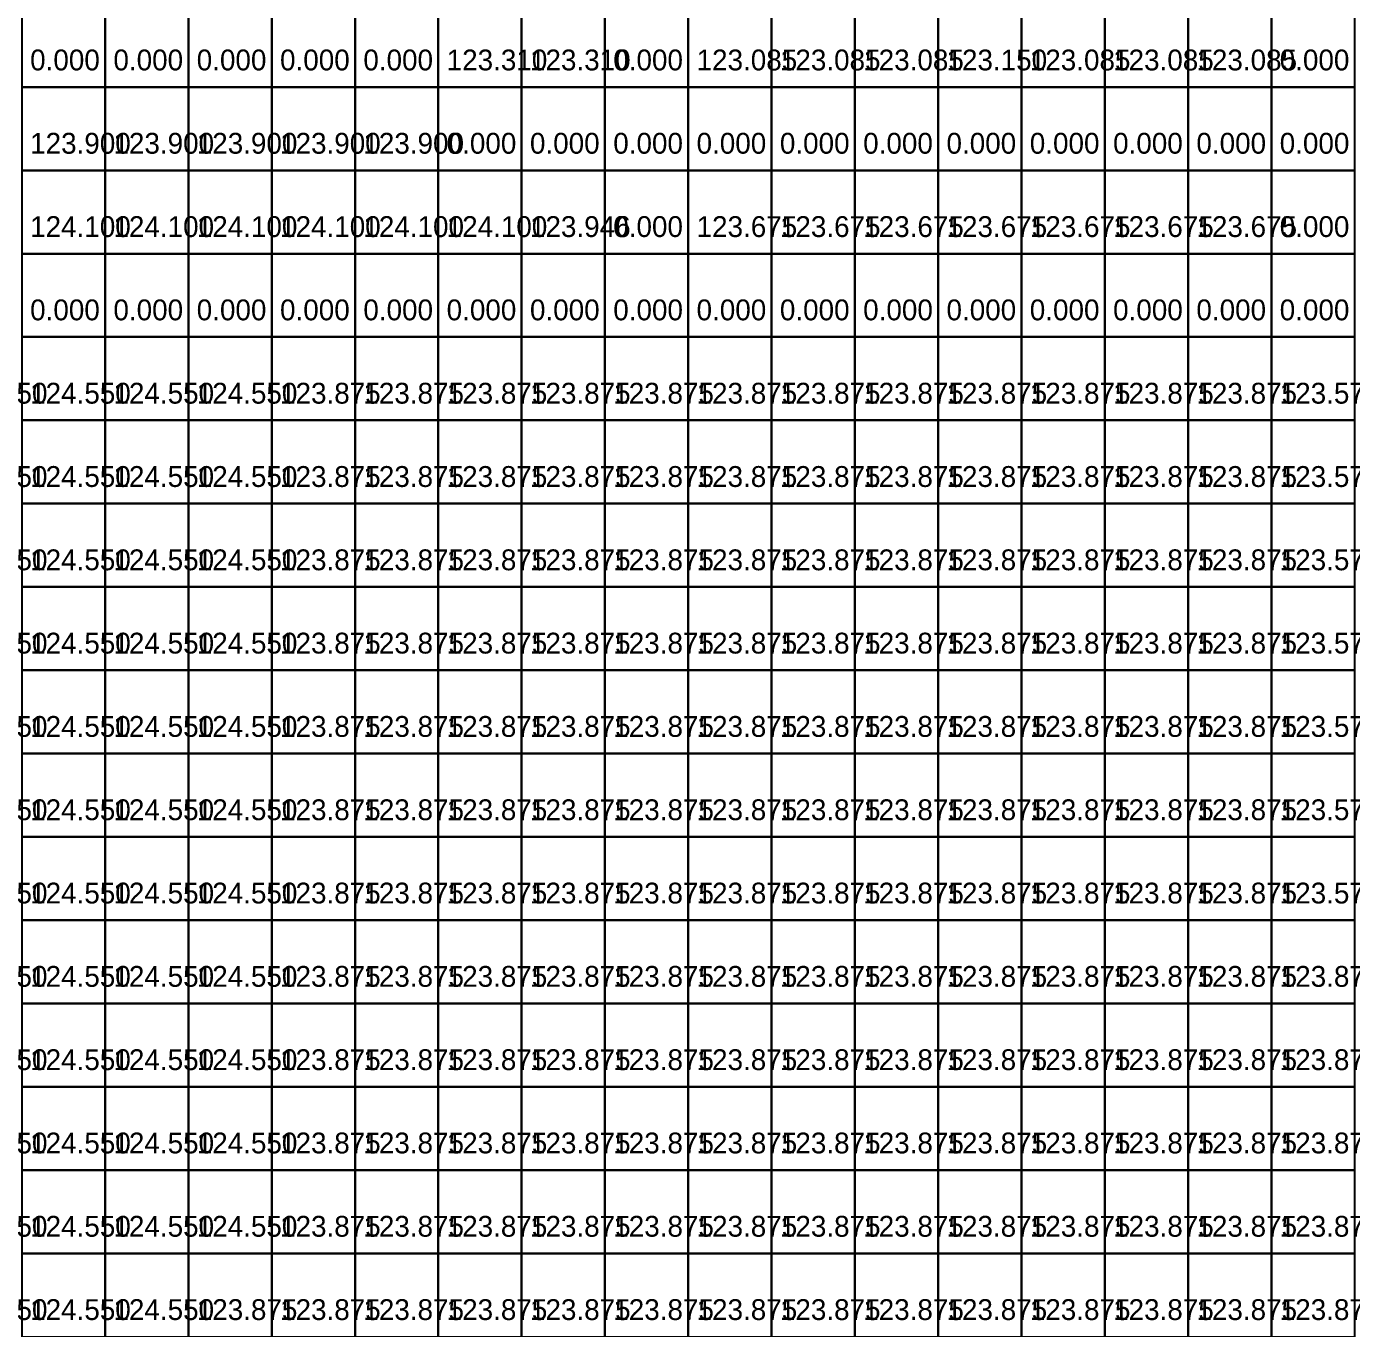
# Model space of a CAD drawing. Header units: metres. Extents: x 287857 to 287978, y 62957 to 63018.
# Drawn here: x 287953.98 to 287969.89, y 62971.93 to 62987.56 of the extents above; entities that cross this region are included whole.
import ezdxf

# ---------------------------------------------------------------- set-up
doc = ezdxf.new("R2010")
doc.units = ezdxf.units.M
for name, color, linetype, true_color in [('ARCH-BARRIER', 7, 'Continuous', 0xf87171), ('ARCH-INTERP', 7, 'Continuous', 0x64748b), ('ARCH-LEVEL-TXT', 7, 'Continuous', 0xa78bfa), ('ARCH-REAL', 7, 'Continuous', 0xa78bfa)]:
    doc.layers.add(name, color=color, linetype=linetype, true_color=true_color)

msp = doc.modelspace()

# ---------------------------------------------------------------- linework, layer by layer
at = {"layer": 'ARCH-BARRIER'}
for points in [[(287953.925, 62986.831, 0), (287954.925, 62986.831, 0), (287954.925, 62987.831, 0), (287953.925, 62987.831, 0), (287953.925, 62986.831, 0)], [(287954.925, 62986.831, 0), (287955.925, 62986.831, 0), (287955.925, 62987.831, 0), (287954.925, 62987.831, 0), (287954.925, 62986.831, 0)], [(287955.925, 62986.831, 0), (287956.925, 62986.831, 0), (287956.925, 62987.831, 0), (287955.925, 62987.831, 0), (287955.925, 62986.831, 0)], [(287956.925, 62986.831, 0), (287957.925, 62986.831, 0), (287957.925, 62987.831, 0), (287956.925, 62987.831, 0), (287956.925, 62986.831, 0)], [(287957.925, 62986.831, 0), (287958.925, 62986.831, 0), (287958.925, 62987.831, 0), (287957.925, 62987.831, 0), (287957.925, 62986.831, 0)], [(287960.925, 62986.831, 0), (287961.925, 62986.831, 0), (287961.925, 62987.831, 0), (287960.925, 62987.831, 0), (287960.925, 62986.831, 0)], [(287968.925, 62986.831, 0), (287969.925, 62986.831, 0), (287969.925, 62987.831, 0), (287968.925, 62987.831, 0), (287968.925, 62986.831, 0)], [(287958.925, 62985.831, 0), (287959.925, 62985.831, 0), (287959.925, 62986.831, 0), (287958.925, 62986.831, 0), (287958.925, 62985.831, 0)], [(287959.925, 62985.831, 0), (287960.925, 62985.831, 0), (287960.925, 62986.831, 0), (287959.925, 62986.831, 0), (287959.925, 62985.831, 0)], [(287960.925, 62985.831, 0), (287961.925, 62985.831, 0), (287961.925, 62986.831, 0), (287960.925, 62986.831, 0), (287960.925, 62985.831, 0)], [(287961.925, 62985.831, 0), (287962.925, 62985.831, 0), (287962.925, 62986.831, 0), (287961.925, 62986.831, 0), (287961.925, 62985.831, 0)], [(287962.925, 62985.831, 0), (287963.925, 62985.831, 0), (287963.925, 62986.831, 0), (287962.925, 62986.831, 0), (287962.925, 62985.831, 0)], [(287963.925, 62985.831, 0), (287964.925, 62985.831, 0), (287964.925, 62986.831, 0), (287963.925, 62986.831, 0), (287963.925, 62985.831, 0)], [(287964.925, 62985.831, 0), (287965.925, 62985.831, 0), (287965.925, 62986.831, 0), (287964.925, 62986.831, 0), (287964.925, 62985.831, 0)], [(287965.925, 62985.831, 0), (287966.925, 62985.831, 0), (287966.925, 62986.831, 0), (287965.925, 62986.831, 0), (287965.925, 62985.831, 0)], [(287966.925, 62985.831, 0), (287967.925, 62985.831, 0), (287967.925, 62986.831, 0), (287966.925, 62986.831, 0), (287966.925, 62985.831, 0)], [(287967.925, 62985.831, 0), (287968.925, 62985.831, 0), (287968.925, 62986.831, 0), (287967.925, 62986.831, 0), (287967.925, 62985.831, 0)], [(287968.925, 62985.831, 0), (287969.925, 62985.831, 0), (287969.925, 62986.831, 0), (287968.925, 62986.831, 0), (287968.925, 62985.831, 0)], [(287960.925, 62984.831, 0), (287961.925, 62984.831, 0), (287961.925, 62985.831, 0), (287960.925, 62985.831, 0), (287960.925, 62984.831, 0)], [(287968.925, 62984.831, 0), (287969.925, 62984.831, 0), (287969.925, 62985.831, 0), (287968.925, 62985.831, 0), (287968.925, 62984.831, 0)], [(287953.925, 62983.831, 0), (287954.925, 62983.831, 0), (287954.925, 62984.831, 0), (287953.925, 62984.831, 0), (287953.925, 62983.831, 0)], [(287954.925, 62983.831, 0), (287955.925, 62983.831, 0), (287955.925, 62984.831, 0), (287954.925, 62984.831, 0), (287954.925, 62983.831, 0)], [(287955.925, 62983.831, 0), (287956.925, 62983.831, 0), (287956.925, 62984.831, 0), (287955.925, 62984.831, 0), (287955.925, 62983.831, 0)], [(287956.925, 62983.831, 0), (287957.925, 62983.831, 0), (287957.925, 62984.831, 0), (287956.925, 62984.831, 0), (287956.925, 62983.831, 0)], [(287957.925, 62983.831, 0), (287958.925, 62983.831, 0), (287958.925, 62984.831, 0), (287957.925, 62984.831, 0), (287957.925, 62983.831, 0)], [(287958.925, 62983.831, 0), (287959.925, 62983.831, 0), (287959.925, 62984.831, 0), (287958.925, 62984.831, 0), (287958.925, 62983.831, 0)], [(287959.925, 62983.831, 0), (287960.925, 62983.831, 0), (287960.925, 62984.831, 0), (287959.925, 62984.831, 0), (287959.925, 62983.831, 0)], [(287960.925, 62983.831, 0), (287961.925, 62983.831, 0), (287961.925, 62984.831, 0), (287960.925, 62984.831, 0), (287960.925, 62983.831, 0)], [(287961.925, 62983.831, 0), (287962.925, 62983.831, 0), (287962.925, 62984.831, 0), (287961.925, 62984.831, 0), (287961.925, 62983.831, 0)], [(287962.925, 62983.831, 0), (287963.925, 62983.831, 0), (287963.925, 62984.831, 0), (287962.925, 62984.831, 0), (287962.925, 62983.831, 0)], [(287963.925, 62983.831, 0), (287964.925, 62983.831, 0), (287964.925, 62984.831, 0), (287963.925, 62984.831, 0), (287963.925, 62983.831, 0)], [(287964.925, 62983.831, 0), (287965.925, 62983.831, 0), (287965.925, 62984.831, 0), (287964.925, 62984.831, 0), (287964.925, 62983.831, 0)], [(287965.925, 62983.831, 0), (287966.925, 62983.831, 0), (287966.925, 62984.831, 0), (287965.925, 62984.831, 0), (287965.925, 62983.831, 0)], [(287966.925, 62983.831, 0), (287967.925, 62983.831, 0), (287967.925, 62984.831, 0), (287966.925, 62984.831, 0), (287966.925, 62983.831, 0)], [(287967.925, 62983.831, 0), (287968.925, 62983.831, 0), (287968.925, 62984.831, 0), (287967.925, 62984.831, 0), (287967.925, 62983.831, 0)], [(287968.925, 62983.831, 0), (287969.925, 62983.831, 0), (287969.925, 62984.831, 0), (287968.925, 62984.831, 0), (287968.925, 62983.831, 0)]]:
    msp.add_polyline3d(points, dxfattribs=at)
at = {"layer": 'ARCH-INTERP'}
for points in [[(287961.925, 62986.831, 123.085), (287962.925, 62986.831, 123.085), (287962.925, 62987.831, 123.085), (287961.925, 62987.831, 123.085), (287961.925, 62986.831, 123.085)], [(287962.925, 62986.831, 123.085), (287963.925, 62986.831, 123.085), (287963.925, 62987.831, 123.085), (287962.925, 62987.831, 123.085), (287962.925, 62986.831, 123.085)], [(287963.925, 62986.831, 123.085), (287964.925, 62986.831, 123.085), (287964.925, 62987.831, 123.085), (287963.925, 62987.831, 123.085), (287963.925, 62986.831, 123.085)], [(287964.925, 62986.831, 123.15), (287965.925, 62986.831, 123.15), (287965.925, 62987.831, 123.15), (287964.925, 62987.831, 123.15), (287964.925, 62986.831, 123.15)], [(287965.925, 62986.831, 123.085), (287966.925, 62986.831, 123.085), (287966.925, 62987.831, 123.085), (287965.925, 62987.831, 123.085), (287965.925, 62986.831, 123.085)], [(287954.925, 62985.831, 123.9), (287955.925, 62985.831, 123.9), (287955.925, 62986.831, 123.9), (287954.925, 62986.831, 123.9), (287954.925, 62985.831, 123.9)], [(287955.925, 62985.831, 123.9), (287956.925, 62985.831, 123.9), (287956.925, 62986.831, 123.9), (287955.925, 62986.831, 123.9), (287955.925, 62985.831, 123.9)], [(287956.925, 62985.831, 123.9), (287957.925, 62985.831, 123.9), (287957.925, 62986.831, 123.9), (287956.925, 62986.831, 123.9), (287956.925, 62985.831, 123.9)], [(287957.925, 62985.831, 123.9), (287958.925, 62985.831, 123.9), (287958.925, 62986.831, 123.9), (287957.925, 62986.831, 123.9), (287957.925, 62985.831, 123.9)], [(287954.925, 62984.831, 124.1), (287955.925, 62984.831, 124.1), (287955.925, 62985.831, 124.1), (287954.925, 62985.831, 124.1), (287954.925, 62984.831, 124.1)], [(287955.925, 62984.831, 124.1), (287956.925, 62984.831, 124.1), (287956.925, 62985.831, 124.1), (287955.925, 62985.831, 124.1), (287955.925, 62984.831, 124.1)], [(287956.925, 62984.831, 124.1), (287957.925, 62984.831, 124.1), (287957.925, 62985.831, 124.1), (287956.925, 62985.831, 124.1), (287956.925, 62984.831, 124.1)], [(287957.925, 62984.831, 124.1), (287958.925, 62984.831, 124.1), (287958.925, 62985.831, 124.1), (287957.925, 62985.831, 124.1), (287957.925, 62984.831, 124.1)], [(287959.925, 62984.831, 123.946), (287960.925, 62984.831, 123.946), (287960.925, 62985.831, 123.946), (287959.925, 62985.831, 123.946), (287959.925, 62984.831, 123.946)], [(287961.925, 62984.831, 123.675), (287962.925, 62984.831, 123.675), (287962.925, 62985.831, 123.675), (287961.925, 62985.831, 123.675), (287961.925, 62984.831, 123.675)], [(287962.925, 62984.831, 123.675), (287963.925, 62984.831, 123.675), (287963.925, 62985.831, 123.675), (287962.925, 62985.831, 123.675), (287962.925, 62984.831, 123.675)], [(287963.925, 62984.831, 123.675), (287964.925, 62984.831, 123.675), (287964.925, 62985.831, 123.675), (287963.925, 62985.831, 123.675), (287963.925, 62984.831, 123.675)], [(287964.925, 62984.831, 123.675), (287965.925, 62984.831, 123.675), (287965.925, 62985.831, 123.675), (287964.925, 62985.831, 123.675), (287964.925, 62984.831, 123.675)], [(287965.925, 62984.831, 123.675), (287966.925, 62984.831, 123.675), (287966.925, 62985.831, 123.675), (287965.925, 62985.831, 123.675), (287965.925, 62984.831, 123.675)], [(287966.925, 62984.831, 123.675), (287967.925, 62984.831, 123.675), (287967.925, 62985.831, 123.675), (287966.925, 62985.831, 123.675), (287966.925, 62984.831, 123.675)], [(287967.925, 62984.831, 123.675), (287968.925, 62984.831, 123.675), (287968.925, 62985.831, 123.675), (287967.925, 62985.831, 123.675), (287967.925, 62984.831, 123.675)], [(287953.925, 62982.831, 124.55), (287954.925, 62982.831, 124.55), (287954.925, 62983.831, 124.55), (287953.925, 62983.831, 124.55), (287953.925, 62982.831, 124.55)], [(287954.925, 62982.831, 124.55), (287955.925, 62982.831, 124.55), (287955.925, 62983.831, 124.55), (287954.925, 62983.831, 124.55), (287954.925, 62982.831, 124.55)], [(287955.925, 62982.831, 124.55), (287956.925, 62982.831, 124.55), (287956.925, 62983.831, 124.55), (287955.925, 62983.831, 124.55), (287955.925, 62982.831, 124.55)], [(287956.925, 62982.831, 123.875), (287957.925, 62982.831, 123.875), (287957.925, 62983.831, 123.875), (287956.925, 62983.831, 123.875), (287956.925, 62982.831, 123.875)], [(287957.925, 62982.831, 123.875), (287958.925, 62982.831, 123.875), (287958.925, 62983.831, 123.875), (287957.925, 62983.831, 123.875), (287957.925, 62982.831, 123.875)], [(287958.925, 62982.831, 123.875), (287959.925, 62982.831, 123.875), (287959.925, 62983.831, 123.875), (287958.925, 62983.831, 123.875), (287958.925, 62982.831, 123.875)], [(287959.925, 62982.831, 123.875), (287960.925, 62982.831, 123.875), (287960.925, 62983.831, 123.875), (287959.925, 62983.831, 123.875), (287959.925, 62982.831, 123.875)], [(287960.925, 62982.831, 123.875), (287961.925, 62982.831, 123.875), (287961.925, 62983.831, 123.875), (287960.925, 62983.831, 123.875), (287960.925, 62982.831, 123.875)], [(287961.925, 62982.831, 123.875), (287962.925, 62982.831, 123.875), (287962.925, 62983.831, 123.875), (287961.925, 62983.831, 123.875), (287961.925, 62982.831, 123.875)], [(287962.925, 62982.831, 123.875), (287963.925, 62982.831, 123.875), (287963.925, 62983.831, 123.875), (287962.925, 62983.831, 123.875), (287962.925, 62982.831, 123.875)], [(287963.925, 62982.831, 123.875), (287964.925, 62982.831, 123.875), (287964.925, 62983.831, 123.875), (287963.925, 62983.831, 123.875), (287963.925, 62982.831, 123.875)], [(287964.925, 62982.831, 123.875), (287965.925, 62982.831, 123.875), (287965.925, 62983.831, 123.875), (287964.925, 62983.831, 123.875), (287964.925, 62982.831, 123.875)], [(287965.925, 62982.831, 123.875), (287966.925, 62982.831, 123.875), (287966.925, 62983.831, 123.875), (287965.925, 62983.831, 123.875), (287965.925, 62982.831, 123.875)], [(287966.925, 62982.831, 123.875), (287967.925, 62982.831, 123.875), (287967.925, 62983.831, 123.875), (287966.925, 62983.831, 123.875), (287966.925, 62982.831, 123.875)], [(287967.925, 62982.831, 123.875), (287968.925, 62982.831, 123.875), (287968.925, 62983.831, 123.875), (287967.925, 62983.831, 123.875), (287967.925, 62982.831, 123.875)], [(287968.925, 62982.831, 123.575), (287969.925, 62982.831, 123.575), (287969.925, 62983.831, 123.575), (287968.925, 62983.831, 123.575), (287968.925, 62982.831, 123.575)], [(287953.925, 62981.831, 124.55), (287954.925, 62981.831, 124.55), (287954.925, 62982.831, 124.55), (287953.925, 62982.831, 124.55), (287953.925, 62981.831, 124.55)], [(287954.925, 62981.831, 124.55), (287955.925, 62981.831, 124.55), (287955.925, 62982.831, 124.55), (287954.925, 62982.831, 124.55), (287954.925, 62981.831, 124.55)], [(287955.925, 62981.831, 124.55), (287956.925, 62981.831, 124.55), (287956.925, 62982.831, 124.55), (287955.925, 62982.831, 124.55), (287955.925, 62981.831, 124.55)], [(287956.925, 62981.831, 123.875), (287957.925, 62981.831, 123.875), (287957.925, 62982.831, 123.875), (287956.925, 62982.831, 123.875), (287956.925, 62981.831, 123.875)], [(287957.925, 62981.831, 123.875), (287958.925, 62981.831, 123.875), (287958.925, 62982.831, 123.875), (287957.925, 62982.831, 123.875), (287957.925, 62981.831, 123.875)], [(287958.925, 62981.831, 123.875), (287959.925, 62981.831, 123.875), (287959.925, 62982.831, 123.875), (287958.925, 62982.831, 123.875), (287958.925, 62981.831, 123.875)], [(287959.925, 62981.831, 123.875), (287960.925, 62981.831, 123.875), (287960.925, 62982.831, 123.875), (287959.925, 62982.831, 123.875), (287959.925, 62981.831, 123.875)], [(287960.925, 62981.831, 123.875), (287961.925, 62981.831, 123.875), (287961.925, 62982.831, 123.875), (287960.925, 62982.831, 123.875), (287960.925, 62981.831, 123.875)], [(287961.925, 62981.831, 123.875), (287962.925, 62981.831, 123.875), (287962.925, 62982.831, 123.875), (287961.925, 62982.831, 123.875), (287961.925, 62981.831, 123.875)], [(287962.925, 62981.831, 123.875), (287963.925, 62981.831, 123.875), (287963.925, 62982.831, 123.875), (287962.925, 62982.831, 123.875), (287962.925, 62981.831, 123.875)], [(287963.925, 62981.831, 123.875), (287964.925, 62981.831, 123.875), (287964.925, 62982.831, 123.875), (287963.925, 62982.831, 123.875), (287963.925, 62981.831, 123.875)], [(287964.925, 62981.831, 123.875), (287965.925, 62981.831, 123.875), (287965.925, 62982.831, 123.875), (287964.925, 62982.831, 123.875), (287964.925, 62981.831, 123.875)], [(287965.925, 62981.831, 123.875), (287966.925, 62981.831, 123.875), (287966.925, 62982.831, 123.875), (287965.925, 62982.831, 123.875), (287965.925, 62981.831, 123.875)], [(287966.925, 62981.831, 123.875), (287967.925, 62981.831, 123.875), (287967.925, 62982.831, 123.875), (287966.925, 62982.831, 123.875), (287966.925, 62981.831, 123.875)], [(287967.925, 62981.831, 123.875), (287968.925, 62981.831, 123.875), (287968.925, 62982.831, 123.875), (287967.925, 62982.831, 123.875), (287967.925, 62981.831, 123.875)], [(287968.925, 62981.831, 123.575), (287969.925, 62981.831, 123.575), (287969.925, 62982.831, 123.575), (287968.925, 62982.831, 123.575), (287968.925, 62981.831, 123.575)], [(287953.925, 62980.831, 124.55), (287954.925, 62980.831, 124.55), (287954.925, 62981.831, 124.55), (287953.925, 62981.831, 124.55), (287953.925, 62980.831, 124.55)], [(287954.925, 62980.831, 124.55), (287955.925, 62980.831, 124.55), (287955.925, 62981.831, 124.55), (287954.925, 62981.831, 124.55), (287954.925, 62980.831, 124.55)], [(287955.925, 62980.831, 124.55), (287956.925, 62980.831, 124.55), (287956.925, 62981.831, 124.55), (287955.925, 62981.831, 124.55), (287955.925, 62980.831, 124.55)], [(287956.925, 62980.831, 123.875), (287957.925, 62980.831, 123.875), (287957.925, 62981.831, 123.875), (287956.925, 62981.831, 123.875), (287956.925, 62980.831, 123.875)], [(287957.925, 62980.831, 123.875), (287958.925, 62980.831, 123.875), (287958.925, 62981.831, 123.875), (287957.925, 62981.831, 123.875), (287957.925, 62980.831, 123.875)], [(287958.925, 62980.831, 123.875), (287959.925, 62980.831, 123.875), (287959.925, 62981.831, 123.875), (287958.925, 62981.831, 123.875), (287958.925, 62980.831, 123.875)], [(287959.925, 62980.831, 123.875), (287960.925, 62980.831, 123.875), (287960.925, 62981.831, 123.875), (287959.925, 62981.831, 123.875), (287959.925, 62980.831, 123.875)], [(287960.925, 62980.831, 123.875), (287961.925, 62980.831, 123.875), (287961.925, 62981.831, 123.875), (287960.925, 62981.831, 123.875), (287960.925, 62980.831, 123.875)], [(287961.925, 62980.831, 123.875), (287962.925, 62980.831, 123.875), (287962.925, 62981.831, 123.875), (287961.925, 62981.831, 123.875), (287961.925, 62980.831, 123.875)], [(287962.925, 62980.831, 123.875), (287963.925, 62980.831, 123.875), (287963.925, 62981.831, 123.875), (287962.925, 62981.831, 123.875), (287962.925, 62980.831, 123.875)], [(287963.925, 62980.831, 123.875), (287964.925, 62980.831, 123.875), (287964.925, 62981.831, 123.875), (287963.925, 62981.831, 123.875), (287963.925, 62980.831, 123.875)], [(287964.925, 62980.831, 123.875), (287965.925, 62980.831, 123.875), (287965.925, 62981.831, 123.875), (287964.925, 62981.831, 123.875), (287964.925, 62980.831, 123.875)], [(287965.925, 62980.831, 123.875), (287966.925, 62980.831, 123.875), (287966.925, 62981.831, 123.875), (287965.925, 62981.831, 123.875), (287965.925, 62980.831, 123.875)], [(287966.925, 62980.831, 123.875), (287967.925, 62980.831, 123.875), (287967.925, 62981.831, 123.875), (287966.925, 62981.831, 123.875), (287966.925, 62980.831, 123.875)], [(287967.925, 62980.831, 123.875), (287968.925, 62980.831, 123.875), (287968.925, 62981.831, 123.875), (287967.925, 62981.831, 123.875), (287967.925, 62980.831, 123.875)], [(287968.925, 62980.831, 123.575), (287969.925, 62980.831, 123.575), (287969.925, 62981.831, 123.575), (287968.925, 62981.831, 123.575), (287968.925, 62980.831, 123.575)], [(287953.925, 62979.831, 124.55), (287954.925, 62979.831, 124.55), (287954.925, 62980.831, 124.55), (287953.925, 62980.831, 124.55), (287953.925, 62979.831, 124.55)], [(287954.925, 62979.831, 124.55), (287955.925, 62979.831, 124.55), (287955.925, 62980.831, 124.55), (287954.925, 62980.831, 124.55), (287954.925, 62979.831, 124.55)], [(287955.925, 62979.831, 124.55), (287956.925, 62979.831, 124.55), (287956.925, 62980.831, 124.55), (287955.925, 62980.831, 124.55), (287955.925, 62979.831, 124.55)], [(287956.925, 62979.831, 123.875), (287957.925, 62979.831, 123.875), (287957.925, 62980.831, 123.875), (287956.925, 62980.831, 123.875), (287956.925, 62979.831, 123.875)], [(287957.925, 62979.831, 123.875), (287958.925, 62979.831, 123.875), (287958.925, 62980.831, 123.875), (287957.925, 62980.831, 123.875), (287957.925, 62979.831, 123.875)], [(287958.925, 62979.831, 123.875), (287959.925, 62979.831, 123.875), (287959.925, 62980.831, 123.875), (287958.925, 62980.831, 123.875), (287958.925, 62979.831, 123.875)], [(287959.925, 62979.831, 123.875), (287960.925, 62979.831, 123.875), (287960.925, 62980.831, 123.875), (287959.925, 62980.831, 123.875), (287959.925, 62979.831, 123.875)], [(287960.925, 62979.831, 123.875), (287961.925, 62979.831, 123.875), (287961.925, 62980.831, 123.875), (287960.925, 62980.831, 123.875), (287960.925, 62979.831, 123.875)], [(287961.925, 62979.831, 123.875), (287962.925, 62979.831, 123.875), (287962.925, 62980.831, 123.875), (287961.925, 62980.831, 123.875), (287961.925, 62979.831, 123.875)], [(287962.925, 62979.831, 123.875), (287963.925, 62979.831, 123.875), (287963.925, 62980.831, 123.875), (287962.925, 62980.831, 123.875), (287962.925, 62979.831, 123.875)], [(287963.925, 62979.831, 123.875), (287964.925, 62979.831, 123.875), (287964.925, 62980.831, 123.875), (287963.925, 62980.831, 123.875), (287963.925, 62979.831, 123.875)], [(287964.925, 62979.831, 123.875), (287965.925, 62979.831, 123.875), (287965.925, 62980.831, 123.875), (287964.925, 62980.831, 123.875), (287964.925, 62979.831, 123.875)], [(287965.925, 62979.831, 123.875), (287966.925, 62979.831, 123.875), (287966.925, 62980.831, 123.875), (287965.925, 62980.831, 123.875), (287965.925, 62979.831, 123.875)], [(287966.925, 62979.831, 123.875), (287967.925, 62979.831, 123.875), (287967.925, 62980.831, 123.875), (287966.925, 62980.831, 123.875), (287966.925, 62979.831, 123.875)], [(287967.925, 62979.831, 123.875), (287968.925, 62979.831, 123.875), (287968.925, 62980.831, 123.875), (287967.925, 62980.831, 123.875), (287967.925, 62979.831, 123.875)], [(287968.925, 62979.831, 123.575), (287969.925, 62979.831, 123.575), (287969.925, 62980.831, 123.575), (287968.925, 62980.831, 123.575), (287968.925, 62979.831, 123.575)], [(287953.925, 62978.831, 124.55), (287954.925, 62978.831, 124.55), (287954.925, 62979.831, 124.55), (287953.925, 62979.831, 124.55), (287953.925, 62978.831, 124.55)], [(287954.925, 62978.831, 124.55), (287955.925, 62978.831, 124.55), (287955.925, 62979.831, 124.55), (287954.925, 62979.831, 124.55), (287954.925, 62978.831, 124.55)], [(287955.925, 62978.831, 124.55), (287956.925, 62978.831, 124.55), (287956.925, 62979.831, 124.55), (287955.925, 62979.831, 124.55), (287955.925, 62978.831, 124.55)], [(287956.925, 62978.831, 123.875), (287957.925, 62978.831, 123.875), (287957.925, 62979.831, 123.875), (287956.925, 62979.831, 123.875), (287956.925, 62978.831, 123.875)], [(287957.925, 62978.831, 123.875), (287958.925, 62978.831, 123.875), (287958.925, 62979.831, 123.875), (287957.925, 62979.831, 123.875), (287957.925, 62978.831, 123.875)], [(287958.925, 62978.831, 123.875), (287959.925, 62978.831, 123.875), (287959.925, 62979.831, 123.875), (287958.925, 62979.831, 123.875), (287958.925, 62978.831, 123.875)], [(287959.925, 62978.831, 123.875), (287960.925, 62978.831, 123.875), (287960.925, 62979.831, 123.875), (287959.925, 62979.831, 123.875), (287959.925, 62978.831, 123.875)], [(287960.925, 62978.831, 123.875), (287961.925, 62978.831, 123.875), (287961.925, 62979.831, 123.875), (287960.925, 62979.831, 123.875), (287960.925, 62978.831, 123.875)], [(287961.925, 62978.831, 123.875), (287962.925, 62978.831, 123.875), (287962.925, 62979.831, 123.875), (287961.925, 62979.831, 123.875), (287961.925, 62978.831, 123.875)], [(287962.925, 62978.831, 123.875), (287963.925, 62978.831, 123.875), (287963.925, 62979.831, 123.875), (287962.925, 62979.831, 123.875), (287962.925, 62978.831, 123.875)], [(287963.925, 62978.831, 123.875), (287964.925, 62978.831, 123.875), (287964.925, 62979.831, 123.875), (287963.925, 62979.831, 123.875), (287963.925, 62978.831, 123.875)], [(287964.925, 62978.831, 123.875), (287965.925, 62978.831, 123.875), (287965.925, 62979.831, 123.875), (287964.925, 62979.831, 123.875), (287964.925, 62978.831, 123.875)], [(287965.925, 62978.831, 123.875), (287966.925, 62978.831, 123.875), (287966.925, 62979.831, 123.875), (287965.925, 62979.831, 123.875), (287965.925, 62978.831, 123.875)], [(287966.925, 62978.831, 123.875), (287967.925, 62978.831, 123.875), (287967.925, 62979.831, 123.875), (287966.925, 62979.831, 123.875), (287966.925, 62978.831, 123.875)], [(287967.925, 62978.831, 123.875), (287968.925, 62978.831, 123.875), (287968.925, 62979.831, 123.875), (287967.925, 62979.831, 123.875), (287967.925, 62978.831, 123.875)], [(287968.925, 62978.831, 123.575), (287969.925, 62978.831, 123.575), (287969.925, 62979.831, 123.575), (287968.925, 62979.831, 123.575), (287968.925, 62978.831, 123.575)], [(287953.925, 62977.831, 124.55), (287954.925, 62977.831, 124.55), (287954.925, 62978.831, 124.55), (287953.925, 62978.831, 124.55), (287953.925, 62977.831, 124.55)], [(287954.925, 62977.831, 124.55), (287955.925, 62977.831, 124.55), (287955.925, 62978.831, 124.55), (287954.925, 62978.831, 124.55), (287954.925, 62977.831, 124.55)], [(287955.925, 62977.831, 124.55), (287956.925, 62977.831, 124.55), (287956.925, 62978.831, 124.55), (287955.925, 62978.831, 124.55), (287955.925, 62977.831, 124.55)], [(287956.925, 62977.831, 123.875), (287957.925, 62977.831, 123.875), (287957.925, 62978.831, 123.875), (287956.925, 62978.831, 123.875), (287956.925, 62977.831, 123.875)], [(287957.925, 62977.831, 123.875), (287958.925, 62977.831, 123.875), (287958.925, 62978.831, 123.875), (287957.925, 62978.831, 123.875), (287957.925, 62977.831, 123.875)], [(287958.925, 62977.831, 123.875), (287959.925, 62977.831, 123.875), (287959.925, 62978.831, 123.875), (287958.925, 62978.831, 123.875), (287958.925, 62977.831, 123.875)], [(287959.925, 62977.831, 123.875), (287960.925, 62977.831, 123.875), (287960.925, 62978.831, 123.875), (287959.925, 62978.831, 123.875), (287959.925, 62977.831, 123.875)], [(287960.925, 62977.831, 123.875), (287961.925, 62977.831, 123.875), (287961.925, 62978.831, 123.875), (287960.925, 62978.831, 123.875), (287960.925, 62977.831, 123.875)], [(287961.925, 62977.831, 123.875), (287962.925, 62977.831, 123.875), (287962.925, 62978.831, 123.875), (287961.925, 62978.831, 123.875), (287961.925, 62977.831, 123.875)], [(287962.925, 62977.831, 123.875), (287963.925, 62977.831, 123.875), (287963.925, 62978.831, 123.875), (287962.925, 62978.831, 123.875), (287962.925, 62977.831, 123.875)], [(287963.925, 62977.831, 123.875), (287964.925, 62977.831, 123.875), (287964.925, 62978.831, 123.875), (287963.925, 62978.831, 123.875), (287963.925, 62977.831, 123.875)], [(287964.925, 62977.831, 123.875), (287965.925, 62977.831, 123.875), (287965.925, 62978.831, 123.875), (287964.925, 62978.831, 123.875), (287964.925, 62977.831, 123.875)], [(287965.925, 62977.831, 123.875), (287966.925, 62977.831, 123.875), (287966.925, 62978.831, 123.875), (287965.925, 62978.831, 123.875), (287965.925, 62977.831, 123.875)], [(287966.925, 62977.831, 123.875), (287967.925, 62977.831, 123.875), (287967.925, 62978.831, 123.875), (287966.925, 62978.831, 123.875), (287966.925, 62977.831, 123.875)], [(287967.925, 62977.831, 123.875), (287968.925, 62977.831, 123.875), (287968.925, 62978.831, 123.875), (287967.925, 62978.831, 123.875), (287967.925, 62977.831, 123.875)], [(287968.925, 62977.831, 123.575), (287969.925, 62977.831, 123.575), (287969.925, 62978.831, 123.575), (287968.925, 62978.831, 123.575), (287968.925, 62977.831, 123.575)], [(287953.925, 62976.831, 124.55), (287954.925, 62976.831, 124.55), (287954.925, 62977.831, 124.55), (287953.925, 62977.831, 124.55), (287953.925, 62976.831, 124.55)], [(287954.925, 62976.831, 124.55), (287955.925, 62976.831, 124.55), (287955.925, 62977.831, 124.55), (287954.925, 62977.831, 124.55), (287954.925, 62976.831, 124.55)], [(287955.925, 62976.831, 124.55), (287956.925, 62976.831, 124.55), (287956.925, 62977.831, 124.55), (287955.925, 62977.831, 124.55), (287955.925, 62976.831, 124.55)], [(287956.925, 62976.831, 123.875), (287957.925, 62976.831, 123.875), (287957.925, 62977.831, 123.875), (287956.925, 62977.831, 123.875), (287956.925, 62976.831, 123.875)], [(287957.925, 62976.831, 123.875), (287958.925, 62976.831, 123.875), (287958.925, 62977.831, 123.875), (287957.925, 62977.831, 123.875), (287957.925, 62976.831, 123.875)], [(287958.925, 62976.831, 123.875), (287959.925, 62976.831, 123.875), (287959.925, 62977.831, 123.875), (287958.925, 62977.831, 123.875), (287958.925, 62976.831, 123.875)], [(287959.925, 62976.831, 123.875), (287960.925, 62976.831, 123.875), (287960.925, 62977.831, 123.875), (287959.925, 62977.831, 123.875), (287959.925, 62976.831, 123.875)], [(287960.925, 62976.831, 123.875), (287961.925, 62976.831, 123.875), (287961.925, 62977.831, 123.875), (287960.925, 62977.831, 123.875), (287960.925, 62976.831, 123.875)], [(287961.925, 62976.831, 123.875), (287962.925, 62976.831, 123.875), (287962.925, 62977.831, 123.875), (287961.925, 62977.831, 123.875), (287961.925, 62976.831, 123.875)], [(287962.925, 62976.831, 123.875), (287963.925, 62976.831, 123.875), (287963.925, 62977.831, 123.875), (287962.925, 62977.831, 123.875), (287962.925, 62976.831, 123.875)], [(287963.925, 62976.831, 123.875), (287964.925, 62976.831, 123.875), (287964.925, 62977.831, 123.875), (287963.925, 62977.831, 123.875), (287963.925, 62976.831, 123.875)], [(287964.925, 62976.831, 123.875), (287965.925, 62976.831, 123.875), (287965.925, 62977.831, 123.875), (287964.925, 62977.831, 123.875), (287964.925, 62976.831, 123.875)], [(287965.925, 62976.831, 123.875), (287966.925, 62976.831, 123.875), (287966.925, 62977.831, 123.875), (287965.925, 62977.831, 123.875), (287965.925, 62976.831, 123.875)], [(287966.925, 62976.831, 123.875), (287967.925, 62976.831, 123.875), (287967.925, 62977.831, 123.875), (287966.925, 62977.831, 123.875), (287966.925, 62976.831, 123.875)], [(287967.925, 62976.831, 123.875), (287968.925, 62976.831, 123.875), (287968.925, 62977.831, 123.875), (287967.925, 62977.831, 123.875), (287967.925, 62976.831, 123.875)], [(287968.925, 62976.831, 123.575), (287969.925, 62976.831, 123.575), (287969.925, 62977.831, 123.575), (287968.925, 62977.831, 123.575), (287968.925, 62976.831, 123.575)], [(287953.925, 62975.831, 124.55), (287954.925, 62975.831, 124.55), (287954.925, 62976.831, 124.55), (287953.925, 62976.831, 124.55), (287953.925, 62975.831, 124.55)], [(287954.925, 62975.831, 124.55), (287955.925, 62975.831, 124.55), (287955.925, 62976.831, 124.55), (287954.925, 62976.831, 124.55), (287954.925, 62975.831, 124.55)], [(287955.925, 62975.831, 124.55), (287956.925, 62975.831, 124.55), (287956.925, 62976.831, 124.55), (287955.925, 62976.831, 124.55), (287955.925, 62975.831, 124.55)], [(287956.925, 62975.831, 123.875), (287957.925, 62975.831, 123.875), (287957.925, 62976.831, 123.875), (287956.925, 62976.831, 123.875), (287956.925, 62975.831, 123.875)], [(287957.925, 62975.831, 123.875), (287958.925, 62975.831, 123.875), (287958.925, 62976.831, 123.875), (287957.925, 62976.831, 123.875), (287957.925, 62975.831, 123.875)], [(287958.925, 62975.831, 123.875), (287959.925, 62975.831, 123.875), (287959.925, 62976.831, 123.875), (287958.925, 62976.831, 123.875), (287958.925, 62975.831, 123.875)], [(287959.925, 62975.831, 123.875), (287960.925, 62975.831, 123.875), (287960.925, 62976.831, 123.875), (287959.925, 62976.831, 123.875), (287959.925, 62975.831, 123.875)], [(287960.925, 62975.831, 123.875), (287961.925, 62975.831, 123.875), (287961.925, 62976.831, 123.875), (287960.925, 62976.831, 123.875), (287960.925, 62975.831, 123.875)], [(287961.925, 62975.831, 123.875), (287962.925, 62975.831, 123.875), (287962.925, 62976.831, 123.875), (287961.925, 62976.831, 123.875), (287961.925, 62975.831, 123.875)], [(287962.925, 62975.831, 123.875), (287963.925, 62975.831, 123.875), (287963.925, 62976.831, 123.875), (287962.925, 62976.831, 123.875), (287962.925, 62975.831, 123.875)], [(287963.925, 62975.831, 123.875), (287964.925, 62975.831, 123.875), (287964.925, 62976.831, 123.875), (287963.925, 62976.831, 123.875), (287963.925, 62975.831, 123.875)], [(287964.925, 62975.831, 123.875), (287965.925, 62975.831, 123.875), (287965.925, 62976.831, 123.875), (287964.925, 62976.831, 123.875), (287964.925, 62975.831, 123.875)], [(287965.925, 62975.831, 123.875), (287966.925, 62975.831, 123.875), (287966.925, 62976.831, 123.875), (287965.925, 62976.831, 123.875), (287965.925, 62975.831, 123.875)], [(287966.925, 62975.831, 123.875), (287967.925, 62975.831, 123.875), (287967.925, 62976.831, 123.875), (287966.925, 62976.831, 123.875), (287966.925, 62975.831, 123.875)], [(287967.925, 62975.831, 123.875), (287968.925, 62975.831, 123.875), (287968.925, 62976.831, 123.875), (287967.925, 62976.831, 123.875), (287967.925, 62975.831, 123.875)], [(287968.925, 62975.831, 123.875), (287969.925, 62975.831, 123.875), (287969.925, 62976.831, 123.875), (287968.925, 62976.831, 123.875), (287968.925, 62975.831, 123.875)], [(287953.925, 62974.831, 124.55), (287954.925, 62974.831, 124.55), (287954.925, 62975.831, 124.55), (287953.925, 62975.831, 124.55), (287953.925, 62974.831, 124.55)], [(287954.925, 62974.831, 124.55), (287955.925, 62974.831, 124.55), (287955.925, 62975.831, 124.55), (287954.925, 62975.831, 124.55), (287954.925, 62974.831, 124.55)], [(287955.925, 62974.831, 124.55), (287956.925, 62974.831, 124.55), (287956.925, 62975.831, 124.55), (287955.925, 62975.831, 124.55), (287955.925, 62974.831, 124.55)], [(287956.925, 62974.831, 123.875), (287957.925, 62974.831, 123.875), (287957.925, 62975.831, 123.875), (287956.925, 62975.831, 123.875), (287956.925, 62974.831, 123.875)], [(287957.925, 62974.831, 123.875), (287958.925, 62974.831, 123.875), (287958.925, 62975.831, 123.875), (287957.925, 62975.831, 123.875), (287957.925, 62974.831, 123.875)], [(287958.925, 62974.831, 123.875), (287959.925, 62974.831, 123.875), (287959.925, 62975.831, 123.875), (287958.925, 62975.831, 123.875), (287958.925, 62974.831, 123.875)], [(287959.925, 62974.831, 123.875), (287960.925, 62974.831, 123.875), (287960.925, 62975.831, 123.875), (287959.925, 62975.831, 123.875), (287959.925, 62974.831, 123.875)], [(287960.925, 62974.831, 123.875), (287961.925, 62974.831, 123.875), (287961.925, 62975.831, 123.875), (287960.925, 62975.831, 123.875), (287960.925, 62974.831, 123.875)], [(287961.925, 62974.831, 123.875), (287962.925, 62974.831, 123.875), (287962.925, 62975.831, 123.875), (287961.925, 62975.831, 123.875), (287961.925, 62974.831, 123.875)], [(287962.925, 62974.831, 123.875), (287963.925, 62974.831, 123.875), (287963.925, 62975.831, 123.875), (287962.925, 62975.831, 123.875), (287962.925, 62974.831, 123.875)], [(287963.925, 62974.831, 123.875), (287964.925, 62974.831, 123.875), (287964.925, 62975.831, 123.875), (287963.925, 62975.831, 123.875), (287963.925, 62974.831, 123.875)], [(287964.925, 62974.831, 123.875), (287965.925, 62974.831, 123.875), (287965.925, 62975.831, 123.875), (287964.925, 62975.831, 123.875), (287964.925, 62974.831, 123.875)], [(287965.925, 62974.831, 123.875), (287966.925, 62974.831, 123.875), (287966.925, 62975.831, 123.875), (287965.925, 62975.831, 123.875), (287965.925, 62974.831, 123.875)], [(287966.925, 62974.831, 123.875), (287967.925, 62974.831, 123.875), (287967.925, 62975.831, 123.875), (287966.925, 62975.831, 123.875), (287966.925, 62974.831, 123.875)], [(287967.925, 62974.831, 123.875), (287968.925, 62974.831, 123.875), (287968.925, 62975.831, 123.875), (287967.925, 62975.831, 123.875), (287967.925, 62974.831, 123.875)], [(287968.925, 62974.831, 123.875), (287969.925, 62974.831, 123.875), (287969.925, 62975.831, 123.875), (287968.925, 62975.831, 123.875), (287968.925, 62974.831, 123.875)], [(287953.925, 62973.831, 124.55), (287954.925, 62973.831, 124.55), (287954.925, 62974.831, 124.55), (287953.925, 62974.831, 124.55), (287953.925, 62973.831, 124.55)], [(287954.925, 62973.831, 124.55), (287955.925, 62973.831, 124.55), (287955.925, 62974.831, 124.55), (287954.925, 62974.831, 124.55), (287954.925, 62973.831, 124.55)], [(287955.925, 62973.831, 124.55), (287956.925, 62973.831, 124.55), (287956.925, 62974.831, 124.55), (287955.925, 62974.831, 124.55), (287955.925, 62973.831, 124.55)], [(287956.925, 62973.831, 123.875), (287957.925, 62973.831, 123.875), (287957.925, 62974.831, 123.875), (287956.925, 62974.831, 123.875), (287956.925, 62973.831, 123.875)], [(287957.925, 62973.831, 123.875), (287958.925, 62973.831, 123.875), (287958.925, 62974.831, 123.875), (287957.925, 62974.831, 123.875), (287957.925, 62973.831, 123.875)], [(287958.925, 62973.831, 123.875), (287959.925, 62973.831, 123.875), (287959.925, 62974.831, 123.875), (287958.925, 62974.831, 123.875), (287958.925, 62973.831, 123.875)], [(287959.925, 62973.831, 123.875), (287960.925, 62973.831, 123.875), (287960.925, 62974.831, 123.875), (287959.925, 62974.831, 123.875), (287959.925, 62973.831, 123.875)], [(287960.925, 62973.831, 123.875), (287961.925, 62973.831, 123.875), (287961.925, 62974.831, 123.875), (287960.925, 62974.831, 123.875), (287960.925, 62973.831, 123.875)], [(287961.925, 62973.831, 123.875), (287962.925, 62973.831, 123.875), (287962.925, 62974.831, 123.875), (287961.925, 62974.831, 123.875), (287961.925, 62973.831, 123.875)], [(287962.925, 62973.831, 123.875), (287963.925, 62973.831, 123.875), (287963.925, 62974.831, 123.875), (287962.925, 62974.831, 123.875), (287962.925, 62973.831, 123.875)], [(287963.925, 62973.831, 123.875), (287964.925, 62973.831, 123.875), (287964.925, 62974.831, 123.875), (287963.925, 62974.831, 123.875), (287963.925, 62973.831, 123.875)], [(287964.925, 62973.831, 123.875), (287965.925, 62973.831, 123.875), (287965.925, 62974.831, 123.875), (287964.925, 62974.831, 123.875), (287964.925, 62973.831, 123.875)], [(287965.925, 62973.831, 123.875), (287966.925, 62973.831, 123.875), (287966.925, 62974.831, 123.875), (287965.925, 62974.831, 123.875), (287965.925, 62973.831, 123.875)], [(287966.925, 62973.831, 123.875), (287967.925, 62973.831, 123.875), (287967.925, 62974.831, 123.875), (287966.925, 62974.831, 123.875), (287966.925, 62973.831, 123.875)], [(287967.925, 62973.831, 123.875), (287968.925, 62973.831, 123.875), (287968.925, 62974.831, 123.875), (287967.925, 62974.831, 123.875), (287967.925, 62973.831, 123.875)], [(287968.925, 62973.831, 123.875), (287969.925, 62973.831, 123.875), (287969.925, 62974.831, 123.875), (287968.925, 62974.831, 123.875), (287968.925, 62973.831, 123.875)], [(287953.925, 62972.831, 124.55), (287954.925, 62972.831, 124.55), (287954.925, 62973.831, 124.55), (287953.925, 62973.831, 124.55), (287953.925, 62972.831, 124.55)], [(287954.925, 62972.831, 124.55), (287955.925, 62972.831, 124.55), (287955.925, 62973.831, 124.55), (287954.925, 62973.831, 124.55), (287954.925, 62972.831, 124.55)], [(287955.925, 62972.831, 124.55), (287956.925, 62972.831, 124.55), (287956.925, 62973.831, 124.55), (287955.925, 62973.831, 124.55), (287955.925, 62972.831, 124.55)], [(287956.925, 62972.831, 123.875), (287957.925, 62972.831, 123.875), (287957.925, 62973.831, 123.875), (287956.925, 62973.831, 123.875), (287956.925, 62972.831, 123.875)], [(287957.925, 62972.831, 123.875), (287958.925, 62972.831, 123.875), (287958.925, 62973.831, 123.875), (287957.925, 62973.831, 123.875), (287957.925, 62972.831, 123.875)], [(287958.925, 62972.831, 123.875), (287959.925, 62972.831, 123.875), (287959.925, 62973.831, 123.875), (287958.925, 62973.831, 123.875), (287958.925, 62972.831, 123.875)], [(287959.925, 62972.831, 123.875), (287960.925, 62972.831, 123.875), (287960.925, 62973.831, 123.875), (287959.925, 62973.831, 123.875), (287959.925, 62972.831, 123.875)], [(287960.925, 62972.831, 123.875), (287961.925, 62972.831, 123.875), (287961.925, 62973.831, 123.875), (287960.925, 62973.831, 123.875), (287960.925, 62972.831, 123.875)], [(287961.925, 62972.831, 123.875), (287962.925, 62972.831, 123.875), (287962.925, 62973.831, 123.875), (287961.925, 62973.831, 123.875), (287961.925, 62972.831, 123.875)], [(287962.925, 62972.831, 123.875), (287963.925, 62972.831, 123.875), (287963.925, 62973.831, 123.875), (287962.925, 62973.831, 123.875), (287962.925, 62972.831, 123.875)], [(287963.925, 62972.831, 123.875), (287964.925, 62972.831, 123.875), (287964.925, 62973.831, 123.875), (287963.925, 62973.831, 123.875), (287963.925, 62972.831, 123.875)], [(287964.925, 62972.831, 123.875), (287965.925, 62972.831, 123.875), (287965.925, 62973.831, 123.875), (287964.925, 62973.831, 123.875), (287964.925, 62972.831, 123.875)], [(287965.925, 62972.831, 123.875), (287966.925, 62972.831, 123.875), (287966.925, 62973.831, 123.875), (287965.925, 62973.831, 123.875), (287965.925, 62972.831, 123.875)], [(287966.925, 62972.831, 123.875), (287967.925, 62972.831, 123.875), (287967.925, 62973.831, 123.875), (287966.925, 62973.831, 123.875), (287966.925, 62972.831, 123.875)], [(287967.925, 62972.831, 123.875), (287968.925, 62972.831, 123.875), (287968.925, 62973.831, 123.875), (287967.925, 62973.831, 123.875), (287967.925, 62972.831, 123.875)], [(287968.925, 62972.831, 123.875), (287969.925, 62972.831, 123.875), (287969.925, 62973.831, 123.875), (287968.925, 62973.831, 123.875), (287968.925, 62972.831, 123.875)], [(287953.925, 62971.831, 124.55), (287954.925, 62971.831, 124.55), (287954.925, 62972.831, 124.55), (287953.925, 62972.831, 124.55), (287953.925, 62971.831, 124.55)], [(287954.925, 62971.831, 124.55), (287955.925, 62971.831, 124.55), (287955.925, 62972.831, 124.55), (287954.925, 62972.831, 124.55), (287954.925, 62971.831, 124.55)], [(287955.925, 62971.831, 123.875), (287956.925, 62971.831, 123.875), (287956.925, 62972.831, 123.875), (287955.925, 62972.831, 123.875), (287955.925, 62971.831, 123.875)], [(287956.925, 62971.831, 123.875), (287957.925, 62971.831, 123.875), (287957.925, 62972.831, 123.875), (287956.925, 62972.831, 123.875), (287956.925, 62971.831, 123.875)], [(287957.925, 62971.831, 123.875), (287958.925, 62971.831, 123.875), (287958.925, 62972.831, 123.875), (287957.925, 62972.831, 123.875), (287957.925, 62971.831, 123.875)], [(287958.925, 62971.831, 123.875), (287959.925, 62971.831, 123.875), (287959.925, 62972.831, 123.875), (287958.925, 62972.831, 123.875), (287958.925, 62971.831, 123.875)], [(287959.925, 62971.831, 123.875), (287960.925, 62971.831, 123.875), (287960.925, 62972.831, 123.875), (287959.925, 62972.831, 123.875), (287959.925, 62971.831, 123.875)], [(287960.925, 62971.831, 123.875), (287961.925, 62971.831, 123.875), (287961.925, 62972.831, 123.875), (287960.925, 62972.831, 123.875), (287960.925, 62971.831, 123.875)], [(287961.925, 62971.831, 123.875), (287962.925, 62971.831, 123.875), (287962.925, 62972.831, 123.875), (287961.925, 62972.831, 123.875), (287961.925, 62971.831, 123.875)], [(287962.925, 62971.831, 123.875), (287963.925, 62971.831, 123.875), (287963.925, 62972.831, 123.875), (287962.925, 62972.831, 123.875), (287962.925, 62971.831, 123.875)], [(287963.925, 62971.831, 123.875), (287964.925, 62971.831, 123.875), (287964.925, 62972.831, 123.875), (287963.925, 62972.831, 123.875), (287963.925, 62971.831, 123.875)], [(287964.925, 62971.831, 123.875), (287965.925, 62971.831, 123.875), (287965.925, 62972.831, 123.875), (287964.925, 62972.831, 123.875), (287964.925, 62971.831, 123.875)], [(287965.925, 62971.831, 123.875), (287966.925, 62971.831, 123.875), (287966.925, 62972.831, 123.875), (287965.925, 62972.831, 123.875), (287965.925, 62971.831, 123.875)], [(287966.925, 62971.831, 123.875), (287967.925, 62971.831, 123.875), (287967.925, 62972.831, 123.875), (287966.925, 62972.831, 123.875), (287966.925, 62971.831, 123.875)], [(287967.925, 62971.831, 123.875), (287968.925, 62971.831, 123.875), (287968.925, 62972.831, 123.875), (287967.925, 62972.831, 123.875), (287967.925, 62971.831, 123.875)], [(287968.925, 62971.831, 123.875), (287969.925, 62971.831, 123.875), (287969.925, 62972.831, 123.875), (287968.925, 62972.831, 123.875), (287968.925, 62971.831, 123.875)]]:
    msp.add_polyline3d(points, dxfattribs=at)
at = {"layer": 'ARCH-REAL'}
for points in [[(287958.925, 62986.831, 123.31), (287959.925, 62986.831, 123.31), (287959.925, 62987.831, 123.31), (287958.925, 62987.831, 123.31), (287958.925, 62986.831, 123.31)], [(287959.925, 62986.831, 123.31), (287960.925, 62986.831, 123.31), (287960.925, 62987.831, 123.31), (287959.925, 62987.831, 123.31), (287959.925, 62986.831, 123.31)], [(287966.925, 62986.831, 123.085), (287967.925, 62986.831, 123.085), (287967.925, 62987.831, 123.085), (287966.925, 62987.831, 123.085), (287966.925, 62986.831, 123.085)], [(287967.925, 62986.831, 123.085), (287968.925, 62986.831, 123.085), (287968.925, 62987.831, 123.085), (287967.925, 62987.831, 123.085), (287967.925, 62986.831, 123.085)], [(287953.925, 62985.831, 123.9), (287954.925, 62985.831, 123.9), (287954.925, 62986.831, 123.9), (287953.925, 62986.831, 123.9), (287953.925, 62985.831, 123.9)], [(287953.925, 62984.831, 124.1), (287954.925, 62984.831, 124.1), (287954.925, 62985.831, 124.1), (287953.925, 62985.831, 124.1), (287953.925, 62984.831, 124.1)], [(287958.925, 62984.831, 124.1), (287959.925, 62984.831, 124.1), (287959.925, 62985.831, 124.1), (287958.925, 62985.831, 124.1), (287958.925, 62984.831, 124.1)]]:
    msp.add_polyline3d(points, dxfattribs=at)

# ---------------------------------------------------------------- texts
at = {"layer": 'ARCH-LEVEL-TXT'}
for s, p in [('0.000', (287954.025, 62987.031)), ('0.000', (287955.025, 62987.031)), ('0.000', (287956.025, 62987.031)), ('0.000', (287957.025, 62987.031)), ('0.000', (287958.025, 62987.031)), ('123.310', (287959.025, 62987.031, 123.31)), ('123.310', (287960.025, 62987.031, 123.31)), ('0.000', (287961.025, 62987.031)), ('123.085', (287962.025, 62987.031, 123.085)), ('123.085', (287963.025, 62987.031, 123.085)), ('123.085', (287964.025, 62987.031, 123.085)), ('123.150', (287965.025, 62987.031, 123.15)), ('123.085', (287966.025, 62987.031, 123.085)), ('123.085', (287967.025, 62987.031, 123.085)), ('123.085', (287968.025, 62987.031, 123.085)), ('0.000', (287969.025, 62987.031)), ('123.900', (287954.025, 62986.031, 123.9)), ('123.900', (287955.025, 62986.031, 123.9)), ('123.900', (287956.025, 62986.031, 123.9)), ('123.900', (287957.025, 62986.031, 123.9)), ('123.900', (287958.025, 62986.031, 123.9)), ('0.000', (287959.025, 62986.031)), ('0.000', (287960.025, 62986.031)), ('0.000', (287961.025, 62986.031)), ('0.000', (287962.025, 62986.031)), ('0.000', (287963.025, 62986.031)), ('0.000', (287964.025, 62986.031)), ('0.000', (287965.025, 62986.031)), ('0.000', (287966.025, 62986.031)), ('0.000', (287967.025, 62986.031)), ('0.000', (287968.025, 62986.031)), ('0.000', (287969.025, 62986.031)), ('124.100', (287954.025, 62985.031, 124.1)), ('124.100', (287955.025, 62985.031, 124.1)), ('124.100', (287956.025, 62985.031, 124.1)), ('124.100', (287957.025, 62985.031, 124.1)), ('124.100', (287958.025, 62985.031, 124.1)), ('124.100', (287959.025, 62985.031, 124.1)), ('123.946', (287960.025, 62985.031, 123.946)), ('0.000', (287961.025, 62985.031)), ('123.675', (287962.025, 62985.031, 123.675)), ('123.675', (287963.025, 62985.031, 123.675)), ('123.675', (287964.025, 62985.031, 123.675)), ('123.675', (287965.025, 62985.031, 123.675)), ('123.675', (287966.025, 62985.031, 123.675)), ('123.675', (287967.025, 62985.031, 123.675)), ('123.675', (287968.025, 62985.031, 123.675)), ('0.000', (287969.025, 62985.031)), ('0.000', (287954.025, 62984.031)), ('0.000', (287955.025, 62984.031)), ('0.000', (287956.025, 62984.031)), ('0.000', (287957.025, 62984.031)), ('0.000', (287958.025, 62984.031)), ('0.000', (287959.025, 62984.031)), ('0.000', (287960.025, 62984.031)), ('0.000', (287961.025, 62984.031)), ('0.000', (287962.025, 62984.031)), ('0.000', (287963.025, 62984.031)), ('0.000', (287964.025, 62984.031)), ('0.000', (287965.025, 62984.031)), ('0.000', (287966.025, 62984.031)), ('0.000', (287967.025, 62984.031)), ('0.000', (287968.025, 62984.031)), ('0.000', (287969.025, 62984.031)), ('124.550', (287953.025, 62983.031, 124.55)), ('124.550', (287954.025, 62983.031, 124.55)), ('124.550', (287955.025, 62983.031, 124.55)), ('124.550', (287956.025, 62983.031, 124.55)), ('123.875', (287957.025, 62983.031, 123.875)), ('123.875', (287958.025, 62983.031, 123.875)), ('123.875', (287959.025, 62983.031, 123.875)), ('123.875', (287960.025, 62983.031, 123.875)), ('123.875', (287961.025, 62983.031, 123.875)), ('123.875', (287962.025, 62983.031, 123.875)), ('123.875', (287963.025, 62983.031, 123.875)), ('123.875', (287964.025, 62983.031, 123.875)), ('123.875', (287965.025, 62983.031, 123.875)), ('123.875', (287966.025, 62983.031, 123.875)), ('123.875', (287967.025, 62983.031, 123.875)), ('123.875', (287968.025, 62983.031, 123.875)), ('123.575', (287969.025, 62983.031, 123.575)), ('124.550', (287953.025, 62982.031, 124.55)), ('124.550', (287954.025, 62982.031, 124.55)), ('124.550', (287955.025, 62982.031, 124.55)), ('124.550', (287956.025, 62982.031, 124.55)), ('123.875', (287957.025, 62982.031, 123.875)), ('123.875', (287958.025, 62982.031, 123.875)), ('123.875', (287959.025, 62982.031, 123.875)), ('123.875', (287960.025, 62982.031, 123.875)), ('123.875', (287961.025, 62982.031, 123.875)), ('123.875', (287962.025, 62982.031, 123.875)), ('123.875', (287963.025, 62982.031, 123.875)), ('123.875', (287964.025, 62982.031, 123.875)), ('123.875', (287965.025, 62982.031, 123.875)), ('123.875', (287966.025, 62982.031, 123.875)), ('123.875', (287967.025, 62982.031, 123.875)), ('123.875', (287968.025, 62982.031, 123.875)), ('123.575', (287969.025, 62982.031, 123.575)), ('124.550', (287953.025, 62981.031, 124.55)), ('124.550', (287954.025, 62981.031, 124.55)), ('124.550', (287955.025, 62981.031, 124.55)), ('124.550', (287956.025, 62981.031, 124.55)), ('123.875', (287957.025, 62981.031, 123.875)), ('123.875', (287958.025, 62981.031, 123.875)), ('123.875', (287959.025, 62981.031, 123.875)), ('123.875', (287960.025, 62981.031, 123.875)), ('123.875', (287961.025, 62981.031, 123.875)), ('123.875', (287962.025, 62981.031, 123.875)), ('123.875', (287963.025, 62981.031, 123.875)), ('123.875', (287964.025, 62981.031, 123.875)), ('123.875', (287965.025, 62981.031, 123.875)), ('123.875', (287966.025, 62981.031, 123.875)), ('123.875', (287967.025, 62981.031, 123.875)), ('123.875', (287968.025, 62981.031, 123.875)), ('123.575', (287969.025, 62981.031, 123.575)), ('124.550', (287953.025, 62980.031, 124.55)), ('124.550', (287954.025, 62980.031, 124.55)), ('124.550', (287955.025, 62980.031, 124.55)), ('124.550', (287956.025, 62980.031, 124.55)), ('123.875', (287957.025, 62980.031, 123.875)), ('123.875', (287958.025, 62980.031, 123.875)), ('123.875', (287959.025, 62980.031, 123.875)), ('123.875', (287960.025, 62980.031, 123.875)), ('123.875', (287961.025, 62980.031, 123.875)), ('123.875', (287962.025, 62980.031, 123.875)), ('123.875', (287963.025, 62980.031, 123.875)), ('123.875', (287964.025, 62980.031, 123.875)), ('123.875', (287965.025, 62980.031, 123.875)), ('123.875', (287966.025, 62980.031, 123.875)), ('123.875', (287967.025, 62980.031, 123.875)), ('123.875', (287968.025, 62980.031, 123.875)), ('123.575', (287969.025, 62980.031, 123.575)), ('124.550', (287953.025, 62979.031, 124.55)), ('124.550', (287954.025, 62979.031, 124.55)), ('124.550', (287955.025, 62979.031, 124.55)), ('124.550', (287956.025, 62979.031, 124.55)), ('123.875', (287957.025, 62979.031, 123.875)), ('123.875', (287958.025, 62979.031, 123.875)), ('123.875', (287959.025, 62979.031, 123.875)), ('123.875', (287960.025, 62979.031, 123.875)), ('123.875', (287961.025, 62979.031, 123.875)), ('123.875', (287962.025, 62979.031, 123.875)), ('123.875', (287963.025, 62979.031, 123.875)), ('123.875', (287964.025, 62979.031, 123.875)), ('123.875', (287965.025, 62979.031, 123.875)), ('123.875', (287966.025, 62979.031, 123.875)), ('123.875', (287967.025, 62979.031, 123.875)), ('123.875', (287968.025, 62979.031, 123.875)), ('123.575', (287969.025, 62979.031, 123.575)), ('124.550', (287953.025, 62978.031, 124.55)), ('124.550', (287954.025, 62978.031, 124.55)), ('124.550', (287955.025, 62978.031, 124.55)), ('124.550', (287956.025, 62978.031, 124.55)), ('123.875', (287957.025, 62978.031, 123.875)), ('123.875', (287958.025, 62978.031, 123.875)), ('123.875', (287959.025, 62978.031, 123.875)), ('123.875', (287960.025, 62978.031, 123.875)), ('123.875', (287961.025, 62978.031, 123.875)), ('123.875', (287962.025, 62978.031, 123.875)), ('123.875', (287963.025, 62978.031, 123.875)), ('123.875', (287964.025, 62978.031, 123.875)), ('123.875', (287965.025, 62978.031, 123.875)), ('123.875', (287966.025, 62978.031, 123.875)), ('123.875', (287967.025, 62978.031, 123.875)), ('123.875', (287968.025, 62978.031, 123.875)), ('123.575', (287969.025, 62978.031, 123.575)), ('124.550', (287953.025, 62977.031, 124.55)), ('124.550', (287954.025, 62977.031, 124.55)), ('124.550', (287955.025, 62977.031, 124.55)), ('124.550', (287956.025, 62977.031, 124.55)), ('123.875', (287957.025, 62977.031, 123.875)), ('123.875', (287958.025, 62977.031, 123.875)), ('123.875', (287959.025, 62977.031, 123.875)), ('123.875', (287960.025, 62977.031, 123.875)), ('123.875', (287961.025, 62977.031, 123.875)), ('123.875', (287962.025, 62977.031, 123.875)), ('123.875', (287963.025, 62977.031, 123.875)), ('123.875', (287964.025, 62977.031, 123.875)), ('123.875', (287965.025, 62977.031, 123.875)), ('123.875', (287966.025, 62977.031, 123.875)), ('123.875', (287967.025, 62977.031, 123.875)), ('123.875', (287968.025, 62977.031, 123.875)), ('123.575', (287969.025, 62977.031, 123.575)), ('124.550', (287953.025, 62976.031, 124.55)), ('124.550', (287954.025, 62976.031, 124.55)), ('124.550', (287955.025, 62976.031, 124.55)), ('124.550', (287956.025, 62976.031, 124.55)), ('123.875', (287957.025, 62976.031, 123.875)), ('123.875', (287958.025, 62976.031, 123.875)), ('123.875', (287959.025, 62976.031, 123.875)), ('123.875', (287960.025, 62976.031, 123.875)), ('123.875', (287961.025, 62976.031, 123.875)), ('123.875', (287962.025, 62976.031, 123.875)), ('123.875', (287963.025, 62976.031, 123.875)), ('123.875', (287964.025, 62976.031, 123.875)), ('123.875', (287965.025, 62976.031, 123.875)), ('123.875', (287966.025, 62976.031, 123.875)), ('123.875', (287967.025, 62976.031, 123.875)), ('123.875', (287968.025, 62976.031, 123.875)), ('123.875', (287969.025, 62976.031, 123.875)), ('124.550', (287953.025, 62975.031, 124.55)), ('124.550', (287954.025, 62975.031, 124.55)), ('124.550', (287955.025, 62975.031, 124.55)), ('124.550', (287956.025, 62975.031, 124.55)), ('123.875', (287957.025, 62975.031, 123.875)), ('123.875', (287958.025, 62975.031, 123.875)), ('123.875', (287959.025, 62975.031, 123.875)), ('123.875', (287960.025, 62975.031, 123.875)), ('123.875', (287961.025, 62975.031, 123.875)), ('123.875', (287962.025, 62975.031, 123.875)), ('123.875', (287963.025, 62975.031, 123.875)), ('123.875', (287964.025, 62975.031, 123.875)), ('123.875', (287965.025, 62975.031, 123.875)), ('123.875', (287966.025, 62975.031, 123.875)), ('123.875', (287967.025, 62975.031, 123.875)), ('123.875', (287968.025, 62975.031, 123.875)), ('123.875', (287969.025, 62975.031, 123.875)), ('124.550', (287953.025, 62974.031, 124.55)), ('124.550', (287954.025, 62974.031, 124.55)), ('124.550', (287955.025, 62974.031, 124.55)), ('124.550', (287956.025, 62974.031, 124.55)), ('123.875', (287957.025, 62974.031, 123.875)), ('123.875', (287958.025, 62974.031, 123.875)), ('123.875', (287959.025, 62974.031, 123.875)), ('123.875', (287960.025, 62974.031, 123.875)), ('123.875', (287961.025, 62974.031, 123.875)), ('123.875', (287962.025, 62974.031, 123.875)), ('123.875', (287963.025, 62974.031, 123.875)), ('123.875', (287964.025, 62974.031, 123.875)), ('123.875', (287965.025, 62974.031, 123.875)), ('123.875', (287966.025, 62974.031, 123.875)), ('123.875', (287967.025, 62974.031, 123.875)), ('123.875', (287968.025, 62974.031, 123.875)), ('123.875', (287969.025, 62974.031, 123.875)), ('124.550', (287953.025, 62973.031, 124.55)), ('124.550', (287954.025, 62973.031, 124.55)), ('124.550', (287955.025, 62973.031, 124.55)), ('124.550', (287956.025, 62973.031, 124.55)), ('123.875', (287957.025, 62973.031, 123.875)), ('123.875', (287958.025, 62973.031, 123.875)), ('123.875', (287959.025, 62973.031, 123.875)), ('123.875', (287960.025, 62973.031, 123.875)), ('123.875', (287961.025, 62973.031, 123.875)), ('123.875', (287962.025, 62973.031, 123.875)), ('123.875', (287963.025, 62973.031, 123.875)), ('123.875', (287964.025, 62973.031, 123.875)), ('123.875', (287965.025, 62973.031, 123.875)), ('123.875', (287966.025, 62973.031, 123.875)), ('123.875', (287967.025, 62973.031, 123.875)), ('123.875', (287968.025, 62973.031, 123.875)), ('123.875', (287969.025, 62973.031, 123.875)), ('124.550', (287953.025, 62972.031, 124.55)), ('124.550', (287954.025, 62972.031, 124.55)), ('124.550', (287955.025, 62972.031, 124.55)), ('123.875', (287956.025, 62972.031, 123.875)), ('123.875', (287957.025, 62972.031, 123.875)), ('123.875', (287958.025, 62972.031, 123.875)), ('123.875', (287959.025, 62972.031, 123.875)), ('123.875', (287960.025, 62972.031, 123.875)), ('123.875', (287961.025, 62972.031, 123.875)), ('123.875', (287962.025, 62972.031, 123.875)), ('123.875', (287963.025, 62972.031, 123.875)), ('123.875', (287964.025, 62972.031, 123.875)), ('123.875', (287965.025, 62972.031, 123.875)), ('123.875', (287966.025, 62972.031, 123.875)), ('123.875', (287967.025, 62972.031, 123.875)), ('123.875', (287968.025, 62972.031, 123.875)), ('123.875', (287969.025, 62972.031, 123.875))]:
    msp.add_text(s, height=0.25, dxfattribs=at).set_placement(p)

doc.saveas('drawing.dxf')
